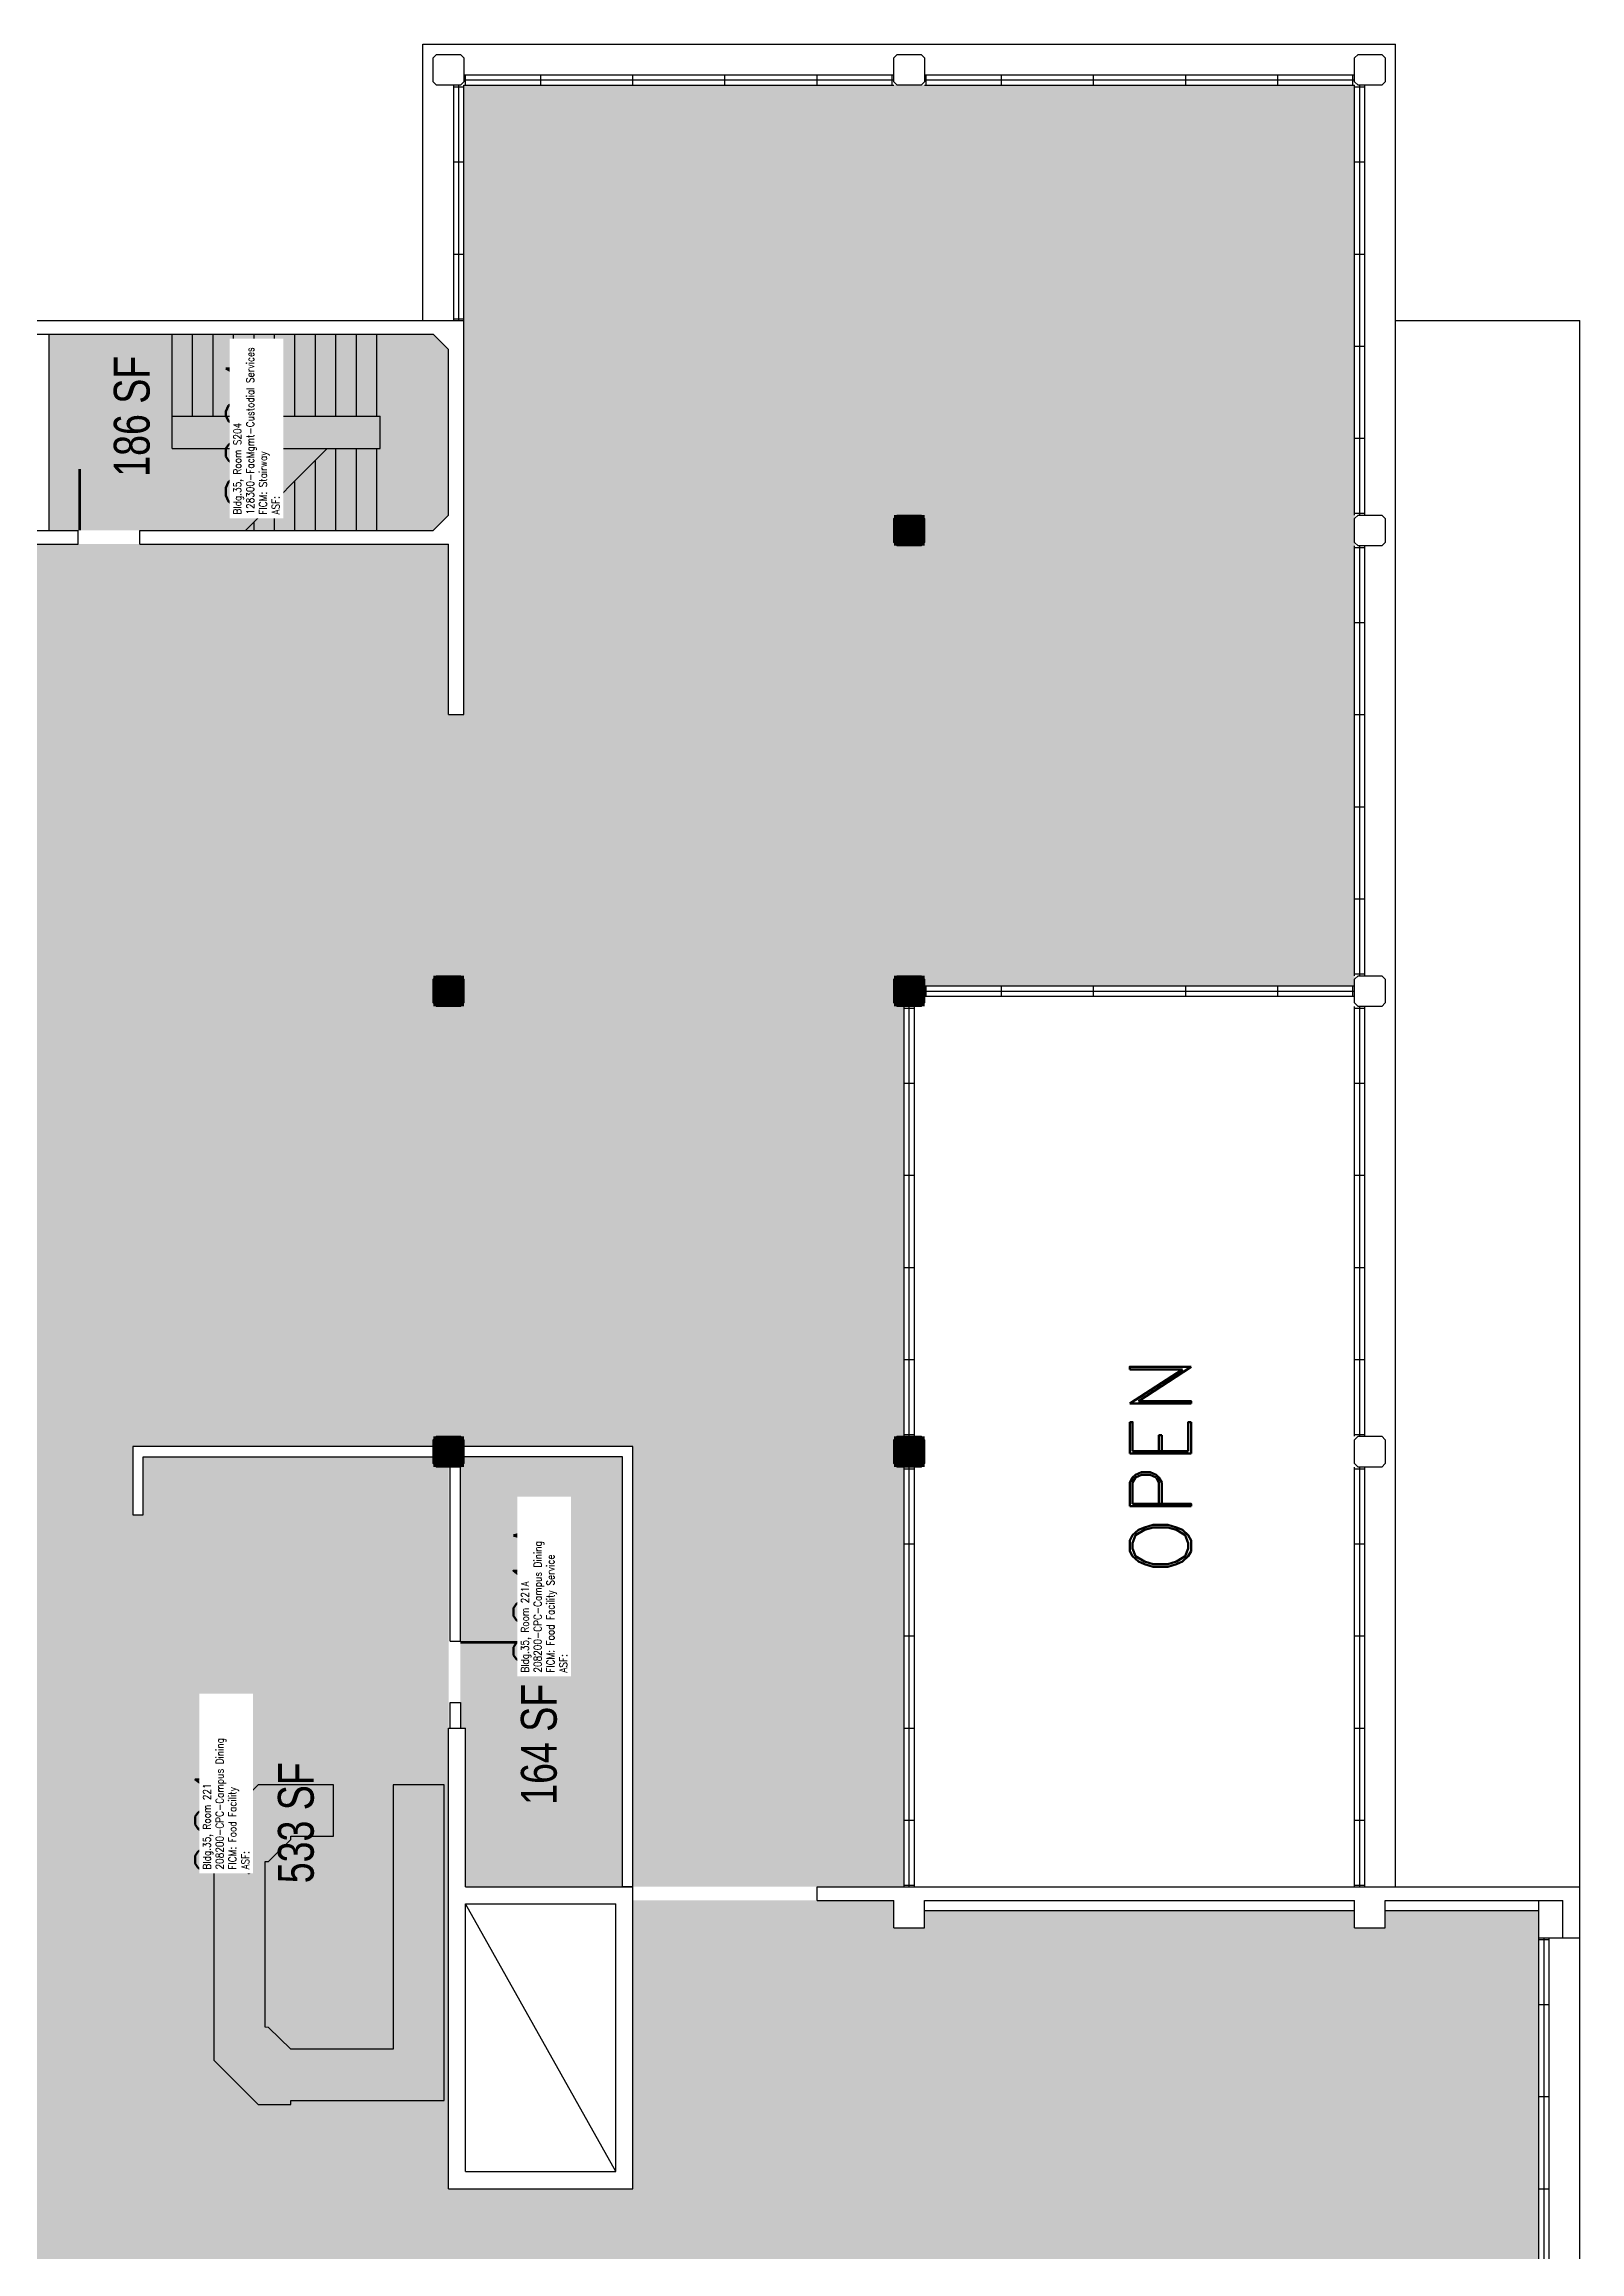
# Model space of a CAD drawing. Header units: inches. Extents: x -234 to 3525, y 0 to 2715.
# Drawn here: x 2463 to 3363, y 1421 to 2715 of the extents above; entities that cross this region are included whole.
import ezdxf
from ezdxf.enums import TextEntityAlignment as Align

# ---------------------------------------------------------------- set-up
doc = ezdxf.new("R2010")
doc.units = ezdxf.units.IN
doc.header["$LTSCALE"] = 10
doc.header["$MEASUREMENT"] = 0
doc.layers.get('0').update_dxf_attribs({"linetype": 'CONTINUOUS'})
for name, color, linetype in [('A-COL', 5, 'CONTINUOUS'), ('A-COL-PATT', 7, 'CONTINUOUS'), ('A-DOOR', 2, 'CONTINUOUS'), ('A-FLOR', 3, 'CONTINUOUS'), ('A-GLAZ', 1, 'CONTINUOUS'), ('A-GLAZ-SILL', 2, 'CONTINUOUS'), ('A-IDEN-RNUM', 7, 'CONTINUOUS'), ('A-IDEN-SNUM', 4, 'CONTINUOUS'), ('A-IDEN-TEXT', 4, 'CONTINUOUS'), ('A-IDEN-VNUM', 4, 'CONTINUOUS'), ('A-ROOF', 2, 'CONTINUOUS'), ('A-WALL', 5, 'CONTINUOUS'), ('AREA-TEXT', 3, 'CONTINUOUS'), ('Rooms-Category-Color', 7, 'CONTINUOUS'), ('Rooms-College-Color', 7, 'CONTINUOUS'), ('Rooms-Department-Color', 7, 'CONTINUOUS'), ('Rooms-Division-Color', 7, 'CONTINUOUS'), ('Rooms-Information', 7, 'CONTINUOUS')]:
    doc.layers.add(name, color=color, linetype=linetype)
doc.styles.add('AREA', font='arial.ttf', dxfattribs={"width": 0.75, "height": 21})
doc.styles.add('ROOMSNUMBER', font='TXT.SHX', dxfattribs={"height": 0.03})
doc.styles.add('ROOMVNUMBER', font='simplex.shx', dxfattribs={"width": 0.85})
doc.styles.add('TEXT', font='ROMAND')

# ---------------------------------------------------------------- blocks, each defined once
blk = doc.blocks.new('COL')
at = {"layer": 'A-COL'}
blk.add_lwpolyline([(9, 7), (9, -7), (7, -9), (-7, -9), (-9, -7), (-9, 7), (-7, 9), (7, 9)], close=True, dxfattribs=at)
at = {"layer": 'A-COL-PATT', "const_width": 18}
blk.add_lwpolyline([(0, 9), (0, -9)], dxfattribs=at)

msp = doc.modelspace()

# ---------------------------------------------------------------- hatches: boundary and pattern name
at = {"layer": 'Rooms-Category-Color', "true_color": 0x99d7b2}
msp.add_hatch(color=253, dxfattribs=at).paths.add_polyline_path([(810, 1079.4), (810, 1620), (702, 1620), (702, 1623), (651, 1623), (651, 1793), (705, 1793), (705, 2256), (810, 2256), (810, 2422), (1080, 2422), (1080, 2322), (1089, 2322), (1089, 2554), (1359, 2554), (1359, 2691), (1620, 2691), (1620, 2515.4), (1435.5, 2515.4), (1435.5, 2030.4), (2340, 2030.4), (2340, 2515.4), (1948.6, 2515.4), (1948.6, 2030.4), (1826.9, 2030.4), (1826.9, 2515.4), (1620.1, 2515.4), (1620.1, 2691), (2421, 2691), (2421, 2322), (2430, 2322), (2430, 2422), (2700, 2422), (2700, 2322), (2709, 2322), (2709, 2691), (3231, 2691), (3231, 2163), (2967, 2163), (2967, 1635), (2808, 1635), (2808, 1893), (2515, 1893), (2515, 1853), (2521, 1853), (2521, 1458), (2808, 1458), (2808, 1627), (2961, 1627), (2961, 1611), (2979, 1611), (2979, 1621), (3231, 1621), (3231, 1611), (3249, 1611), (3249, 1621), (3339, 1621), (3339, 1095), (2963, 1095), (2963, 1343), (2709, 1343), (2709, 1359), (2691, 1359), (2691, 1341), (2695, 1341), (2695, 1089), (2691, 1089), (2691, 1071), (2700, 1071), (2700, 678), (2433, 678), (2433, 813), (2322, 813), (2322, 1515), (918, 1515), (918, 1401), (1077, 1401), (1077, 1353), (1023, 1353), (1023, 1326), (918, 1326), (918, 1158), (1029, 1158), (1029, 1239), (1188, 1239), (1188, 810), (1185, 810), (1185, 672), (1185.1, 543), (810, 543)])
at = {"layer": 'Rooms-Category-Color', "true_color": 0xadadad}
msp.add_hatch(color=253, dxfattribs=at).paths.add_polyline_path([(2507, 2430), (2483, 2430), (2482, 2430), (2471, 2430), (2466, 2430), (2466, 2513), (2466, 2543), (2466, 2545), (2471, 2545), (2519, 2545), (2691, 2545), (2700, 2536), (2700, 2439), (2691, 2430), (2519, 2430), (2518, 2430)])
at = {"layer": 'Rooms-Category-Color', "true_color": 0xffe090}
for points in [[(2700, 1458), (2521, 1458), (2521, 1887), (2700, 1887)], [(2710, 1635), (2802, 1635), (2802, 1887), (2707, 1887), (2707, 1728), (2710, 1728)]]:
    msp.add_hatch(color=41, dxfattribs=at).paths.add_polyline_path(points)
at = {"layer": 'Rooms-College-Color', "true_color": 0x80bc67}
msp.add_hatch(color=83, dxfattribs=at).paths.add_polyline_path([(810, 1079.4), (810, 1620), (702, 1620), (702, 1623), (651, 1623), (651, 1793), (705, 1793), (705, 2256), (810, 2256), (810, 2422), (1080, 2422), (1080, 2322), (1089, 2322), (1089, 2554), (1359, 2554), (1359, 2691), (1620, 2691), (1620, 2515.4), (1435.5, 2515.4), (1435.5, 2030.4), (2340, 2030.4), (2340, 2515.4), (1948.6, 2515.4), (1948.6, 2030.4), (1826.9, 2030.4), (1826.9, 2515.4), (1620.1, 2515.4), (1620.1, 2691), (2421, 2691), (2421, 2322), (2430, 2322), (2430, 2422), (2700, 2422), (2700, 2322), (2709, 2322), (2709, 2691), (3231, 2691), (3231, 2163), (2967, 2163), (2967, 1635), (2808, 1635), (2808, 1893), (2515, 1893), (2515, 1853), (2521, 1853), (2521, 1458), (2808, 1458), (2808, 1627), (2961, 1627), (2961, 1611), (2979, 1611), (2979, 1621), (3231, 1621), (3231, 1611), (3249, 1611), (3249, 1621), (3339, 1621), (3339, 1095), (2963, 1095), (2963, 1343), (2709, 1343), (2709, 1359), (2691, 1359), (2691, 1341), (2695, 1341), (2695, 1089), (2691, 1089), (2691, 1071), (2700, 1071), (2700, 678), (2433, 678), (2433, 813), (2322, 813), (2322, 1515), (918, 1515), (918, 1401), (1077, 1401), (1077, 1353), (1023, 1353), (1023, 1326), (918, 1326), (918, 1158), (1029, 1158), (1029, 1239), (1188, 1239), (1188, 810), (1185, 810), (1185, 672), (1185.1, 543), (810, 543)])
at = {"layer": 'Rooms-College-Color', "true_color": 0xadadad}
for points in [[(2507, 2430), (2483, 2430), (2482, 2430), (2471, 2430), (2466, 2430), (2466, 2513), (2466, 2543), (2466, 2545), (2471, 2545), (2519, 2545), (2691, 2545), (2700, 2536), (2700, 2439), (2691, 2430), (2519, 2430), (2518, 2430)], [(2700, 1458), (2521, 1458), (2521, 1887), (2700, 1887)], [(2710, 1635), (2802, 1635), (2802, 1887), (2707, 1887), (2707, 1728), (2710, 1728)]]:
    msp.add_hatch(color=253, dxfattribs=at).paths.add_polyline_path(points)
at = {"layer": 'Rooms-Department-Color', "true_color": 0x62f98f}
msp.add_hatch(color=91, dxfattribs=at).paths.add_polyline_path([(810, 1079.4), (810, 1620), (702, 1620), (702, 1623), (651, 1623), (651, 1793), (705, 1793), (705, 2256), (810, 2256), (810, 2422), (1080, 2422), (1080, 2322), (1089, 2322), (1089, 2554), (1359, 2554), (1359, 2691), (1620, 2691), (1620, 2515.4), (1435.5, 2515.4), (1435.5, 2030.4), (2340, 2030.4), (2340, 2515.4), (1948.6, 2515.4), (1948.6, 2030.4), (1826.9, 2030.4), (1826.9, 2515.4), (1620.1, 2515.4), (1620.1, 2691), (2421, 2691), (2421, 2322), (2430, 2322), (2430, 2422), (2700, 2422), (2700, 2322), (2709, 2322), (2709, 2691), (3231, 2691), (3231, 2163), (2967, 2163), (2967, 1635), (2808, 1635), (2808, 1893), (2515, 1893), (2515, 1853), (2521, 1853), (2521, 1458), (2808, 1458), (2808, 1627), (2961, 1627), (2961, 1611), (2979, 1611), (2979, 1621), (3231, 1621), (3231, 1611), (3249, 1611), (3249, 1621), (3339, 1621), (3339, 1095), (2963, 1095), (2963, 1343), (2709, 1343), (2709, 1359), (2691, 1359), (2691, 1341), (2695, 1341), (2695, 1089), (2691, 1089), (2691, 1071), (2700, 1071), (2700, 678), (2433, 678), (2433, 813), (2322, 813), (2322, 1515), (918, 1515), (918, 1401), (1077, 1401), (1077, 1353), (1023, 1353), (1023, 1326), (918, 1326), (918, 1158), (1029, 1158), (1029, 1239), (1188, 1239), (1188, 810), (1185, 810), (1185, 672), (1185.1, 543), (810, 543)])
at = {"layer": 'Rooms-Department-Color', "true_color": 0xacacac}
msp.add_hatch(color=253, dxfattribs=at).paths.add_polyline_path([(2507, 2430), (2483, 2430), (2482, 2430), (2471, 2430), (2466, 2430), (2466, 2513), (2466, 2543), (2466, 2545), (2471, 2545), (2519, 2545), (2691, 2545), (2700, 2536), (2700, 2439), (2691, 2430), (2519, 2430), (2518, 2430)])
at = {"layer": 'Rooms-Department-Color', "true_color": 0x80bc67}
for points in [[(2700, 1458), (2521, 1458), (2521, 1887), (2700, 1887)], [(2710, 1635), (2802, 1635), (2802, 1887), (2707, 1887), (2707, 1728), (2710, 1728)]]:
    msp.add_hatch(color=83, dxfattribs=at).paths.add_polyline_path(points)
at = {"layer": 'Rooms-Division-Color', "true_color": 0x62f98f}
msp.add_hatch(color=91, dxfattribs=at).paths.add_polyline_path([(810, 1079.4), (810, 1620), (702, 1620), (702, 1623), (651, 1623), (651, 1793), (705, 1793), (705, 2256), (810, 2256), (810, 2422), (1080, 2422), (1080, 2322), (1089, 2322), (1089, 2554), (1359, 2554), (1359, 2691), (1620, 2691), (1620, 2515.4), (1435.5, 2515.4), (1435.5, 2030.4), (2340, 2030.4), (2340, 2515.4), (1948.6, 2515.4), (1948.6, 2030.4), (1826.9, 2030.4), (1826.9, 2515.4), (1620.1, 2515.4), (1620.1, 2691), (2421, 2691), (2421, 2322), (2430, 2322), (2430, 2422), (2700, 2422), (2700, 2322), (2709, 2322), (2709, 2691), (3231, 2691), (3231, 2163), (2967, 2163), (2967, 1635), (2808, 1635), (2808, 1893), (2515, 1893), (2515, 1853), (2521, 1853), (2521, 1458), (2808, 1458), (2808, 1627), (2961, 1627), (2961, 1611), (2979, 1611), (2979, 1621), (3231, 1621), (3231, 1611), (3249, 1611), (3249, 1621), (3339, 1621), (3339, 1095), (2963, 1095), (2963, 1343), (2709, 1343), (2709, 1359), (2691, 1359), (2691, 1341), (2695, 1341), (2695, 1089), (2691, 1089), (2691, 1071), (2700, 1071), (2700, 678), (2433, 678), (2433, 813), (2322, 813), (2322, 1515), (918, 1515), (918, 1401), (1077, 1401), (1077, 1353), (1023, 1353), (1023, 1326), (918, 1326), (918, 1158), (1029, 1158), (1029, 1239), (1188, 1239), (1188, 810), (1185, 810), (1185, 672), (1185.1, 543), (810, 543)])
at = {"layer": 'Rooms-Division-Color', "true_color": 0xadadad}
msp.add_hatch(color=253, dxfattribs=at).paths.add_polyline_path([(2507, 2430), (2483, 2430), (2482, 2430), (2471, 2430), (2466, 2430), (2466, 2513), (2466, 2543), (2466, 2545), (2471, 2545), (2519, 2545), (2691, 2545), (2700, 2536), (2700, 2439), (2691, 2430), (2519, 2430), (2518, 2430)])
at = {"layer": 'Rooms-Division-Color', "true_color": 0x80bc67}
for points in [[(2700, 1458), (2521, 1458), (2521, 1887), (2700, 1887)], [(2710, 1635), (2802, 1635), (2802, 1887), (2707, 1887), (2707, 1728), (2710, 1728)]]:
    msp.add_hatch(color=83, dxfattribs=at).paths.add_polyline_path(points)

# ---------------------------------------------------------------- linework, layer by layer
at = {"layer": 'A-DOOR'}
for points in [[(2483.8, 2430, 1.5, 1.5, 0), (2483.8, 2466, 0, 0, 0), (2484.5, 2466, 0, 0, -0.414214), (2519, 2428.5, 0, 0, -0.414214)], [(2707, 1778.2, 1.5, 1.5, 0), (2743, 1778.2, 0, 0, 0), (2743, 1777.5, 0, 0, -0.414214), (2705.5, 1743, 0, 0, -0.414214)]]:
    msp.add_lwpolyline(points, format="xyseb", dxfattribs=at)
at = {"layer": 'A-FLOR'}
for p, q in [((2538, 2478), (2538, 2545)), ((2550, 2497), (2550, 2545)), ((2562, 2497), (2562, 2545)), ((2574, 2497), (2574, 2545)), ((2586, 2497), (2586, 2545)), ((2598, 2497), (2598, 2545)), ((2610, 2497), (2610, 2545)), ((2622, 2497), (2622, 2545)), ((2634, 2497), (2634, 2545)), ((2646, 2497), (2646, 2545)), ((2658, 2497), (2658, 2545)), ((2538, 2497), (2660, 2497)), ((2660, 2478), (2660, 2497)), ((2538, 2478), (2660, 2478)), ((2580.9, 2430), (2628.8, 2478)), ((2634, 2430), (2634, 2478)), ((2646, 2430), (2646, 2478)), ((2658, 2430), (2658, 2478)), ((2610, 2430), (2610, 2459.1)), ((2622, 2430), (2622, 2471.2)), ((2598, 2430), (2598, 2447.1)), ((2586, 2430), (2586, 2435.1)), ((2798, 1468), (2710, 1625))]:
    msp.add_line(p, q, dxfattribs=at)
msp.add_lwpolyline([(2632.5, 1694.7), (2588.5, 1694.7), (2562.5, 1668.7), (2562.5, 1533.4), (2588.5, 1507.4), (2607.5, 1507.4), (2607.5, 1509.7), (2667.5, 1509.7), (2697.5, 1509.7), (2697.5, 1694.7), (2667.5, 1694.7), (2667.5, 1539.7), (2607.5, 1539.7), (2594.5, 1552.4), (2592.5, 1552.6), (2592.5, 1649.7), (2594.5, 1649.7), (2607.5, 1662.7), (2607.5, 1664.7), (2632.5, 1664.7)], close=True, dxfattribs=at)
at = {"layer": 'A-GLAZ'}
for p, q in [((2709, 2694), (2961, 2694)), ((2710, 2691), (2710, 2697)), ((2754, 2691), (2754, 2697)), ((2808, 2691), (2808, 2697)), ((2862, 2691), (2862, 2697)), ((2916, 2691), (2916, 2697)), ((2960, 2691), (2960, 2697)), ((2979, 2694), (3231, 2694)), ((2980, 2691), (2980, 2697)), ((3024, 2691), (3024, 2697)), ((3078, 2691), (3078, 2697)), ((3132, 2691), (3132, 2697)), ((3186, 2691), (3186, 2697)), ((3230, 2691), (3230, 2697)), ((2703, 2690), (2709, 2690)), ((2706, 2553), (2706, 2691)), ((3231, 2690), (3237, 2690)), ((3234, 2439), (3234, 2691)), ((2703, 2646), (2709, 2646)), ((3231, 2646), (3237, 2646)), ((2703, 2592), (2709, 2592)), ((3231, 2592), (3237, 2592)), ((2703, 2554), (2709, 2554)), ((3231, 2538), (3237, 2538)), ((3231, 2484), (3237, 2484)), ((3231, 2440), (3237, 2440)), ((3231, 2420), (3237, 2420)), ((3234, 2169), (3234, 2421)), ((3231, 2376), (3237, 2376)), ((3231, 2322), (3237, 2322)), ((3231, 2268), (3237, 2268)), ((3231, 2214), (3237, 2214)), ((2980, 2157), (2980, 2163)), ((3024, 2157), (3024, 2163)), ((3078, 2157), (3078, 2163)), ((3132, 2157), (3132, 2163)), ((3186, 2157), (3186, 2163)), ((3230, 2157), (3230, 2163)), ((3231, 2170), (3237, 2170)), ((2967, 2150), (2973, 2150)), ((2970, 1899), (2970, 2151)), ((2979, 2160), (3231, 2160)), ((3231, 2150), (3237, 2150)), ((3234, 1899), (3234, 2151)), ((2967, 2106), (2973, 2106)), ((3231, 2106), (3237, 2106)), ((2967, 2052), (2973, 2052)), ((3231, 2052), (3237, 2052)), ((2967, 1998), (2973, 1998)), ((3231, 1998), (3237, 1998)), ((2967, 1944), (2973, 1944)), ((3231, 1944), (3237, 1944)), ((2967, 1900), (2973, 1900)), ((3231, 1900), (3237, 1900)), ((2967, 1880), (2973, 1880)), ((2970, 1635), (2970, 1881)), ((3231, 1880), (3237, 1880)), ((3234, 1635), (3234, 1881)), ((2967, 1836), (2973, 1836)), ((3231, 1836), (3237, 1836)), ((2967, 1782), (2973, 1782)), ((3231, 1782), (3237, 1782)), ((2967, 1728), (2973, 1728)), ((3231, 1728), (3237, 1728)), ((2967, 1674), (2973, 1674)), ((3231, 1674), (3237, 1674)), ((2967, 1636), (2973, 1636)), ((3231, 1636), (3237, 1636)), ((3342, 1095), (3342, 1605)), ((3339, 1604), (3345, 1604)), ((3339, 1566), (3345, 1566)), ((3339, 1512), (3345, 1512)), ((3339, 1458), (3345, 1458))]:
    msp.add_line(p, q, dxfattribs=at)
at = {"layer": 'A-GLAZ-SILL'}
for p, q in [((2709, 2697), (2961, 2697)), ((2979, 2697), (3231, 2697)), ((2703, 2553), (2703, 2691)), ((2709, 2691), (2961, 2691)), ((2709, 2553), (2709, 2691)), ((2979, 2691), (3231, 2691)), ((3231, 2439), (3231, 2691)), ((3237, 2439), (3237, 2691)), ((3231, 2169), (3231, 2421)), ((3237, 2169), (3237, 2421)), ((2979, 2163), (3231, 2163)), ((2967, 1899), (2967, 2151)), ((2973, 1899), (2973, 2151)), ((2979, 2157), (3231, 2157)), ((3231, 1899), (3231, 2151)), ((3237, 1899), (3237, 2151)), ((2967, 1635), (2967, 1881)), ((2973, 1635), (2973, 1881)), ((3231, 1635), (3231, 1881)), ((3237, 1635), (3237, 1881)), ((3339, 1095), (3339, 1605)), ((3345, 1095), (3345, 1605))]:
    msp.add_line(p, q, dxfattribs=at)
at = {"layer": 'A-ROOF'}
for p, q in [((2685, 2715), (3255, 2715)), ((2685, 2553), (2685, 2715)), ((3255, 1635), (3255, 2715)), ((3255, 2553), (3363, 2553)), ((3363, 1635), (3363, 2553)), ((3363, 1095), (3363, 1605))]:
    msp.add_line(p, q, dxfattribs=at)
at = {"layer": 'A-WALL'}
for p, q in [((2421, 2553), (2709, 2553)), ((2709, 2322), (2709, 2553)), ((2430, 2545), (2691, 2545)), ((2466, 2430), (2466, 2545)), ((2691, 2545), (2700, 2536)), ((2700, 2439), (2700, 2536)), ((2691, 2430), (2700, 2439)), ((2430, 2430), (2483, 2430)), ((2430, 2422), (2483, 2422)), ((2483, 2422), (2483, 2430)), ((2519, 2422), (2519, 2430)), ((2519, 2430), (2691, 2430)), ((2519, 2422), (2700, 2422)), ((2700, 2322), (2700, 2422)), ((2700, 2322), (2709, 2322)), ((2691, 1893), (2515, 1893)), ((2515, 1893), (2515, 1853)), ((2808, 1893), (2709, 1893)), ((2808, 1635), (2808, 1893)), ((2521, 1853), (2521, 1887)), ((2521, 1887), (2691, 1887)), ((2701, 1779), (2701, 1881)), ((2707, 1779), (2707, 1881)), ((2802, 1887), (2709, 1887)), ((2802, 1635), (2802, 1887)), ((2515, 1853), (2521, 1853)), ((2701, 1779), (2707, 1779)), ((2701, 1728), (2701, 1743)), ((2701, 1743), (2707, 1743)), ((2707, 1743), (2707, 1728)), ((2700, 1458), (2700, 1728)), ((2700, 1728), (2710, 1728)), ((2710, 1635), (2710, 1728)), ((2710, 1635), (2808, 1635)), ((2808, 1635), (2802, 1635)), ((2808, 1458), (2808, 1635)), ((2916, 1635), (3363, 1635)), ((2916, 1627), (2916, 1635)), ((3363, 1605), (3363, 1635)), ((2710, 1468), (2710, 1625)), ((2710, 1625), (2798, 1625)), ((2798, 1468), (2798, 1625)), ((2916, 1627), (2961, 1627)), ((2961, 1611), (2961, 1627)), ((2979, 1627), (3231, 1627)), ((2979, 1611), (2979, 1627)), ((2979, 1621), (3231, 1621)), ((3231, 1611), (3231, 1627)), ((3249, 1627), (3353, 1627)), ((3249, 1611), (3249, 1627)), ((3249, 1621), (3339, 1621)), ((3339, 1605), (3339, 1627)), ((3353, 1605), (3353, 1627)), ((2961, 1611), (2979, 1611)), ((3231, 1611), (3249, 1611)), ((3339, 1605), (3353, 1605)), ((3353, 1605), (3363, 1605)), ((2710, 1468), (2798, 1468)), ((2700, 1458), (2808, 1458))]:
    msp.add_line(p, q, dxfattribs=at)
for points in [[(2709, 2707), (2709, 2693), (2707, 2691), (2693, 2691), (2691, 2693), (2691, 2707), (2693, 2709), (2707, 2709)], [(2979, 2707), (2979, 2693), (2977, 2691), (2963, 2691), (2961, 2693), (2961, 2707), (2963, 2709), (2977, 2709)], [(3249, 2707), (3249, 2693), (3247, 2691), (3233, 2691), (3231, 2693), (3231, 2707), (3233, 2709), (3247, 2709)], [(3249, 2437), (3249, 2423), (3247, 2421), (3233, 2421), (3231, 2423), (3231, 2437), (3233, 2439), (3247, 2439)], [(3249, 2167), (3249, 2153), (3247, 2151), (3233, 2151), (3231, 2153), (3231, 2167), (3233, 2169), (3247, 2169)], [(3249, 1897), (3249, 1883), (3247, 1881), (3233, 1881), (3231, 1883), (3231, 1897), (3233, 1899), (3247, 1899)]]:
    msp.add_lwpolyline(points, close=True, dxfattribs=at)

# ---------------------------------------------------------------- block references
at = {"xscale": 0.9999999962747097, "yscale": 0.9999999962747097, "zscale": 0.9999999962747097}
for p in [(2970, 2430), (2700, 2160), (2970, 2160), (2700, 1890), (2970, 1890)]:
    msp.add_blockref('COL', p, dxfattribs=at)

# ---------------------------------------------------------------- texts
at = {"layer": 'A-IDEN-RNUM', "style": 'ROOMSNUMBER'}
msp.add_text('S204-00', height=0.36, rotation=360, dxfattribs=at).set_placement((2587.7, 2485.2), align=Align.MIDDLE)
for s, p in [('0221-A0', (2753.8, 1806.4)), ('0221-00', (2567.3, 1673.8))]:
    msp.add_text(s, height=0.36, rotation=360, dxfattribs=at).set_placement(p, align=Align.MIDDLE_CENTER)
at = {"layer": 'A-IDEN-SNUM', "style": 'ROOMSNUMBER'}
msp.add_text('0350S20400', height=0.36, rotation=360, dxfattribs=at).set_placement((2587.7, 2485.2), align=Align.MIDDLE)
for s, p in [('03500221A0', (2753.8, 1806.4)), ('0350022100', (2567.3, 1673.8))]:
    msp.add_text(s, height=0.36, rotation=360, dxfattribs=at).set_placement(p, align=Align.MIDDLE_CENTER)
at = {"layer": 'A-IDEN-TEXT', "style": 'TEXT'}
msp.add_text('OPEN', height=36, rotation=90, dxfattribs=at).set_placement((3117.2, 1881.9), align=Align.MIDDLE)
at = {"layer": 'A-IDEN-VNUM', "style": 'ROOMVNUMBER', "width": 0.85}
for s, p in [('S204', (2585.2, 2487.1)), ('221A', (2753.8, 1806.4)), ('221', (2567.3, 1673.8))]:
    msp.add_text(s, height=31.5, rotation=90, dxfattribs=at).set_placement(p, align=Align.MIDDLE_CENTER)
at = {"layer": 'AREA-TEXT', "style": 'AREA', "width": 0.75}
for s, p in [('186 SF', (2514.3, 2496.9)), ('164 SF', (2752.9, 1718.5)), ('533 SF', (2610.5, 1672.5))]:
    msp.add_text(s, height=21, rotation=90, dxfattribs=at).set_placement(p, align=Align.MIDDLE_CENTER)

# ---------------------------------------------------------------- next in the draw order: texts
at = {"layer": 'Rooms-Information', "char_height": 4.5, "width": 100.8, "attachment_point": 7, "rotation": 90, "style": 'ROOMVNUMBER', "bg_fill": 3, "box_fill_scale": 1.5, "bg_fill_color": 256, "bg_fill_true_color": 13158600, "bg_fill_transparency": 0}
for s, insert in [('Bldg.35, Room S204^M^J128300-FacMgmt-Custodial Services^M^JFICM: Stairway^M^JASF: ', (2601, 2439.3)), ('Bldg.35, Room 221A^M^J208200-CPC-Campus Dining^M^JFICM: Food Facility Service^M^JASF: ', (2769.5, 1760.5)), ('Bldg.35, Room 221^M^J208200-CPC-Campus Dining^M^JFICM: Food Facility^M^JASF: ', (2583.1, 1645.1))]:
    msp.add_mtext(s, dxfattribs=dict(at, insert=insert))

doc.saveas('drawing.dxf')
